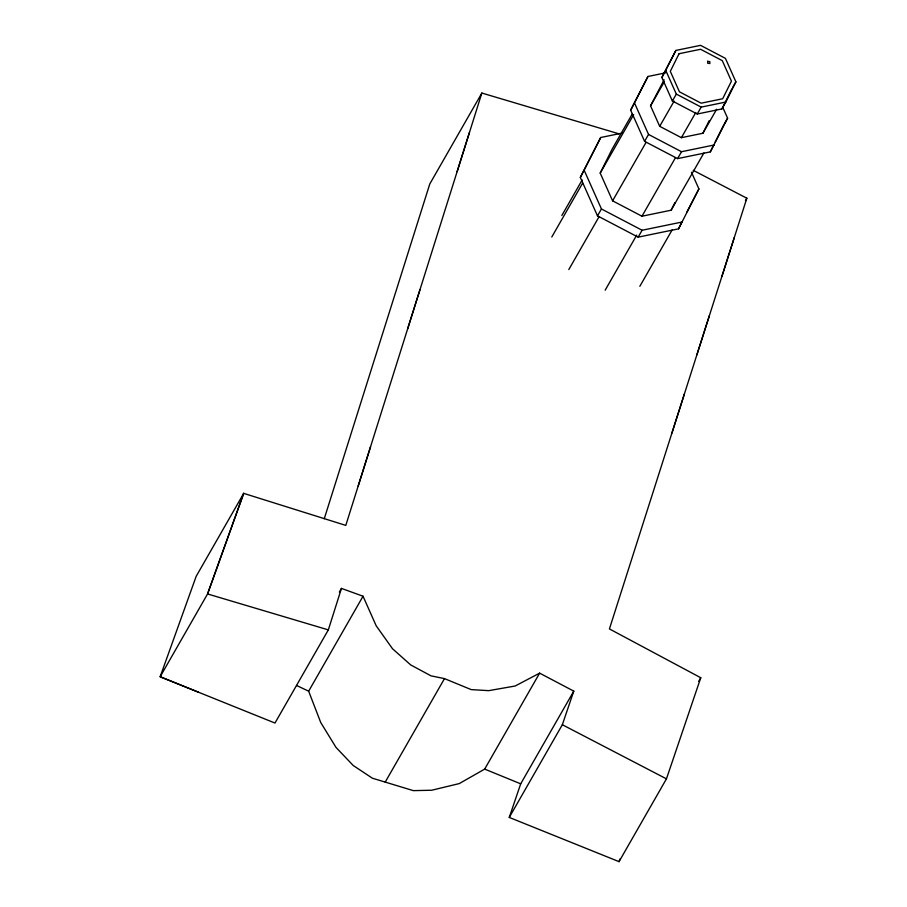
<?xml version="1.0" encoding="UTF-8"?>
<svg xmlns="http://www.w3.org/2000/svg" width="907" height="907" viewBox="0 0 907 907"><rect width="100%" height="100%" fill="white"/><g stroke="black" fill="none" stroke-linecap="round" stroke-linejoin="round"><path stroke-width="1.36" d="M358.174 486.095L370.532 446.788M407.64 328.878L420.009 289.571M457.117 171.661L469.486 132.354M324.275 518.691L429.782 183.974L481.855 93.047L618.937 133.817M481.855 93.047L345.794 525.391L243.688 493.363L196.184 576.308L160.154 676.747L198.429 692.188M328.334 629.889L207.567 593.949L243.688 493.363L207.567 593.949L160.154 676.747L274.98 723.049L328.334 629.889L341.451 588.405L363.038 596.228L376.167 625.762L392.516 648.754L410.746 664.956L431.006 675.84L444.487 678.617L471.187 689.603L488.692 690.658L515.165 686.009L539.631 673.141L573.78 691.134L562.34 724.727L509.258 817.422L619.039 861.65L666.452 778.852L700.771 677.744L609.425 628.925L746.846 198.214L693.254 170.346M671.894 433.149L684.377 393.989M696.882 354.83L709.376 315.681M721.87 276.533L734.353 237.362M619.039 861.65L619.934 858.986M509.258 817.422L520.697 783.829L573.78 691.134M703.9 152.988L671.123 210.22L641.963 216.217L612.588 200.832L600.207 173.09L612.066 149.236L632.292 113.919M716.666 109.248L702.914 133.25L681.384 137.671L659.695 126.322L650.546 105.836L664.117 79.816M702.914 133.25L709.172 120.665M671.123 210.22L674.876 202.68M691.485 172.262L698.912 188.905L678.538 228.847L638.154 237.146L597.486 215.855L580.333 177.443L600.717 137.501L622.247 133.08M580.333 177.443L600.717 137.501M722.596 106.958L727.607 118.182L710.328 151.877L677.574 158.612L644.582 141.345L630.671 110.178L647.949 76.483L665.693 72.832M630.671 110.178L647.949 76.483M661.883 77.514L675.885 50.429L700.555 45.35L725.419 58.365L735.906 81.845L725.861 102.038L721.904 108.931L697.234 114.01L672.37 100.994L661.883 77.514L675.885 50.429M721.904 108.931L731.949 88.75M710.328 151.877L713.956 144.564M715.169 142.127L723.65 125.075M678.538 228.847L682.189 221.501M687.053 211.716L698.912 188.905M339.343 592.078L341.451 588.405M561.841 215.481L582.169 179.983M551.785 237.01L582.623 183.157M600.207 173.09L633.676 114.645M539.631 673.141L484.678 769.102L459.282 783.58L431.664 790.246L413.32 790.632L372.38 778.206L353.186 765.463L336.009 747.413L320.749 722.539L308.652 691.191L363.038 596.228M650.546 105.836L664.287 81.834M597.486 215.855L601.432 208.961L584.289 170.539M568.802 269.572L598.949 216.932M644.582 141.345L648.539 134.44L634.628 103.285M612.588 200.832L646.056 142.399M672.37 100.994L676.327 94.101L665.84 70.621M659.695 126.322L674.116 101.119M681.384 137.671L695.816 112.479M697.234 114.01L701.179 107.117L725.861 102.038M641.963 216.217L675.432 157.773M677.574 158.612L681.52 151.718L714.274 144.973M605.162 290.195L636.714 235.106M638.154 237.146L642.111 230.253L682.483 221.943M732.607 87.594L735.906 81.845M724.308 123.93L727.607 118.182M639.843 286.295L672.098 229.993M385.214 782.106L444.487 678.617M745.441 200.674L746.846 198.214M698.673 681.395L700.771 677.744M484.678 769.102L520.697 783.829M296.589 685.477L308.652 691.191M562.34 724.727L666.452 778.852M676.327 94.101L701.179 107.117M648.539 134.44L681.52 151.718M601.432 208.961L642.111 230.253M679.06 53.717L670.307 71.336L679.445 91.822L701.145 103.183L722.675 98.75L731.439 81.131L722.289 60.644L700.601 49.284L679.06 53.717M707.687 61.313L707.698 63.218L709.864 63.558L709.841 61.653L707.687 61.313"/></g></svg>
